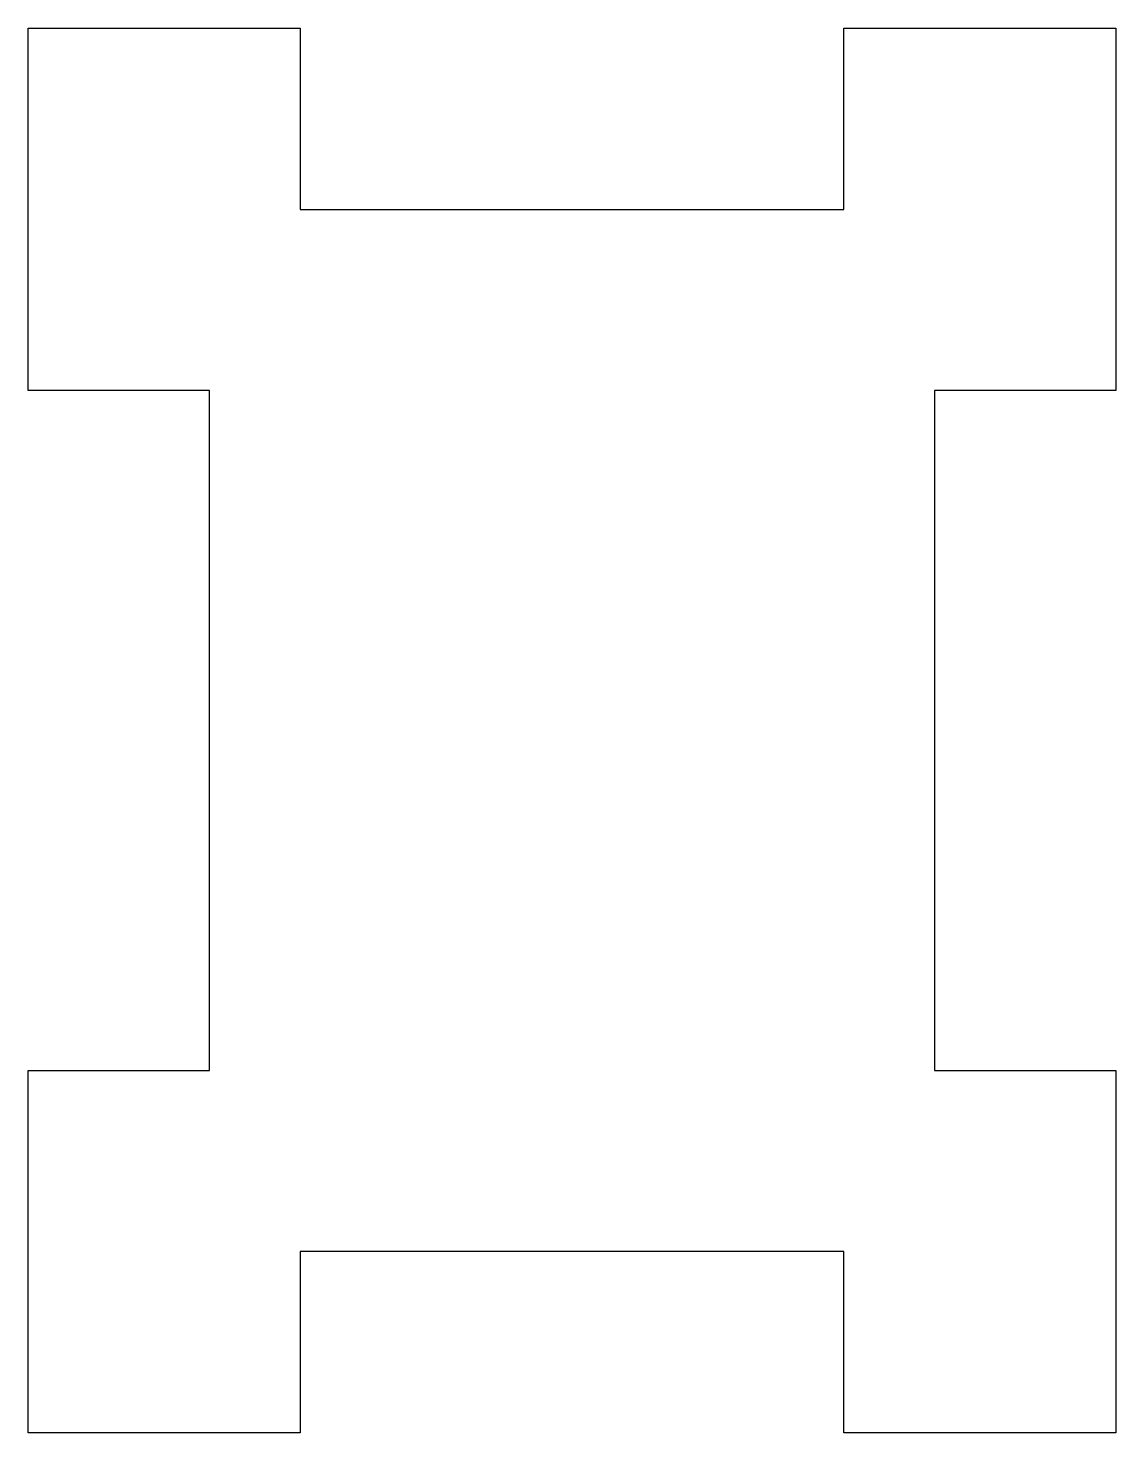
# Model space of a CAD drawing. Header units: inches. Extents: x -0.6 to 0.6, y -0.77 to 0.77.
import ezdxf

# ---------------------------------------------------------------- set-up
doc = ezdxf.new("R2010")
doc.units = ezdxf.units.IN
doc.layers.get('0').update_dxf_attribs({"linetype": 'CONTINUOUS'})

msp = doc.modelspace()

# ---------------------------------------------------------------- linework, layer by layer
msp.add_lwpolyline([(0.6, 0.375), (0.4, 0.375), (0.4, -0.375), (0.6, -0.375), (0.6, -0.775), (0.3, -0.775), (0.3, -0.575), (-0.3, -0.575), (-0.3, -0.775), (-0.6, -0.775), (-0.6, -0.375), (-0.4, -0.375), (-0.4, 0.375), (-0.6, 0.375), (-0.6, 0.775), (-0.3, 0.775), (-0.3, 0.575), (0.3, 0.575), (0.3, 0.775), (0.6, 0.775)], close=True)

doc.saveas('drawing.dxf')
